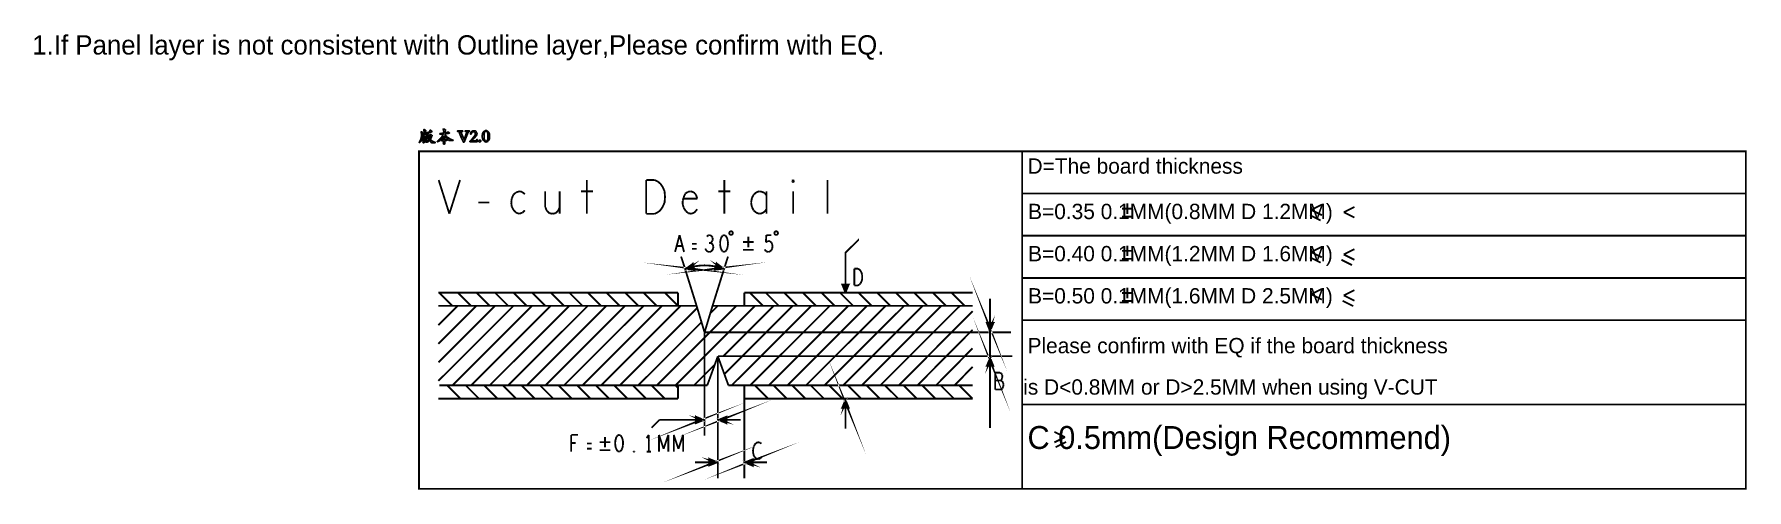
# Model space of a CAD drawing. Extents: x -61 to 349, y -42 to 245.
# Drawn here: x 91 to 233, y 129.3 to 167.1 of the extents above; entities that cross this region are included whole.
import ezdxf

# ---------------------------------------------------------------- set-up
doc = ezdxf.new("R2010")
doc.units = 0
doc.layers.add('BOARD_GEOMETRY_DIMENSION', color=2, linetype='CONTINUOUS')

msp = doc.modelspace()

# ---------------------------------------------------------------- linework, layer by layer
at = {"layer": 'BOARD_GEOMETRY_DIMENSION'}
for points in [[(123.31319, 159.129222), (123.326906, 159.064706), (123.322334, 158.952184), (123.319286, 158.84144), (123.307348, 158.830772), (123.30049, 158.826454), (123.295156, 158.824168), (123.288806, 158.821628), (123.28144, 158.819088), (123.273566, 158.816548), (123.265184, 158.814262), (123.256294, 158.811976), (123.247404, 158.809944), (123.197874, 158.799276), (123.208288, 158.874206), (123.217432, 158.947866), (123.176792, 158.979362), (123.134882, 159.012382), (123.064524, 159.012382), (123.064524, 159.001714), (123.065794, 158.993586), (123.067572, 158.987236), (123.069858, 158.979616), (123.072652, 158.97098), (123.0757, 158.961582), (123.079256, 158.951422), (123.083066, 158.940754), (123.086876, 158.929832), (123.107958, 158.869888), (123.109482, 158.764732), (123.109482, 158.65983), (123.094496, 158.571438), (123.088146, 158.536132), (123.084336, 158.516574), (123.080272, 158.496762), (123.075954, 158.476696), (123.071382, 158.457138), (123.06681, 158.438596), (123.062492, 158.421578), (123.058428, 158.406338), (123.035822, 158.329884), (122.974354, 158.229554), (122.953526, 158.193994), (122.944128, 158.177738), (122.935746, 158.163006), (122.928634, 158.150052), (122.922792, 158.13913), (122.91822, 158.130494), (122.915426, 158.124652), (122.91441, 158.121604), (122.916188, 158.118048), (122.91822, 158.116524), (122.92076, 158.115254), (122.924062, 158.114238), (122.927872, 158.113476), (122.931936, 158.112968), (122.936508, 158.112714), (122.941588, 158.11246), (122.968512, 158.11246), (123.02998, 158.176976), (123.092972, 158.239968), (123.122944, 158.309056), (123.134628, 158.337504), (123.140724, 158.354014), (123.14682, 158.371286), (123.152662, 158.388812), (123.157996, 158.406338), (123.163076, 158.423356), (123.167394, 158.439612), (123.17095, 158.454344), (123.18746, 158.532322), (123.2789, 158.532322), (123.269756, 158.424372), (123.265692, 158.381954), (123.263152, 158.359856), (123.260104, 158.337504), (123.256802, 158.315914), (123.2535, 158.295086), (123.249944, 158.276036), (123.246388, 158.259018), (123.242832, 158.24454), (123.223274, 158.172404), (123.23826, 158.132018), (123.251722, 158.090108), (123.2789, 158.085536), (123.3043, 158.07944), (123.325382, 158.130494), (123.34621, 158.180024), (123.394216, 158.201106), (123.442222, 158.22041), (123.491752, 158.291022), (123.542806, 158.359856), (123.575572, 158.46044), (123.607068, 158.562294), (123.62053, 158.554928), (123.62815, 158.546292), (123.634246, 158.538164), (123.641358, 158.528004), (123.64974, 158.515812), (123.65863, 158.502096), (123.668282, 158.48711), (123.678188, 158.471108), (123.688094, 158.454344), (123.74372, 158.362904), (123.68657, 158.313374), (123.62815, 158.265368), (123.541282, 158.223458), (123.45416, 158.181548), (123.45416, 158.157418), (123.571254, 158.157418), (123.688094, 158.216092), (123.728988, 158.236666), (123.74753, 158.24581), (123.76404, 158.253938), (123.778518, 158.260796), (123.790202, 158.26613), (123.799092, 158.270194), (123.80468, 158.27248), (123.806458, 158.272988), (123.81103, 158.266892), (123.815348, 158.260542), (123.821444, 158.25216), (123.828556, 158.242254), (123.836684, 158.230824), (123.845828, 158.218378), (123.855734, 158.204662), (123.866656, 158.190438), (123.923552, 158.109412), (123.962414, 158.094426), (124.00153, 158.07944), (124.12599, 158.090108), (124.248926, 158.100522), (124.248926, 158.139384), (124.140976, 158.183072), (124.033026, 158.224982), (123.945904, 158.287974), (123.915678, 158.311088), (123.902216, 158.321502), (123.890024, 158.331408), (123.87961, 158.340044), (123.870974, 158.347156), (123.86437, 158.353252), (123.86056, 158.35757), (123.859036, 158.359856), (123.869196, 158.393638), (123.880372, 158.424118), (123.894342, 158.46044), (123.909836, 158.49981), (123.926092, 158.539688), (123.942094, 158.57728), (123.956572, 158.6103), (123.96851, 158.635954), (124.000006, 158.701994), (123.958096, 158.736284), (123.917456, 158.772352), (123.820174, 158.772352), (123.806458, 158.75889), (123.796044, 158.75254), (123.787662, 158.74873), (123.777756, 158.744666), (123.766072, 158.740094), (123.753372, 158.735522), (123.73991, 158.730696), (123.725432, 158.72587), (123.7107, 158.721298), (123.629674, 158.697422), (123.640088, 158.78429), (123.644406, 158.814516), (123.646946, 158.828486), (123.649486, 158.84144), (123.651772, 158.85287), (123.654312, 158.862776), (123.656852, 158.870396), (123.659138, 158.875984), (123.66117, 158.878778), (123.695968, 158.896812), (123.729496, 158.911798), (123.769628, 158.92907), (123.812808, 158.947358), (123.855988, 158.965392), (123.89612, 158.981648), (123.929648, 158.994602), (123.953524, 159.003238), (123.980448, 159.012382), (123.975876, 159.037782), (123.971558, 159.063182), (123.86945, 159.13227), (123.814078, 159.13227), (123.800616, 159.09925), (123.785376, 159.072326), (123.773692, 159.05734), (123.759468, 159.041338), (123.743466, 159.025082), (123.725686, 159.008826), (123.706382, 158.992824), (123.686316, 158.97733), (123.665742, 158.962852), (123.62815, 158.937198), (123.571254, 158.946342), (123.515628, 158.955232), (123.524772, 158.85795), (123.533662, 158.760414), (123.508262, 158.616396), (123.481338, 158.473902), (123.431808, 158.370524), (123.41352, 158.333694), (123.40463, 158.316676), (123.395994, 158.300928), (123.38812, 158.287212), (123.380754, 158.275274), (123.374658, 158.26613), (123.369578, 158.25978), (123.365768, 158.256478), (123.349258, 158.246064), (123.358402, 158.355538), (123.365768, 158.465012), (123.391168, 158.521908), (123.415298, 158.580328), (123.398788, 158.604458), (123.383802, 158.629858), (123.344686, 158.63443), (123.305824, 158.639002), (123.260866, 158.616396), (123.24461, 158.608014), (123.236736, 158.604204), (123.229116, 158.600902), (123.222258, 158.597854), (123.215908, 158.595568), (123.210574, 158.59379), (123.20651, 158.592774), (123.20397, 158.592266), (123.191778, 158.592266), (123.19635, 158.665926), (123.202446, 158.737808), (123.3043, 158.755842), (123.342654, 158.762446), (123.36145, 158.766002), (123.379484, 158.769812), (123.396502, 158.773368), (123.411996, 158.777178), (123.425458, 158.780734), (123.436634, 158.78429), (123.44527, 158.787338), (123.484132, 158.802324), (123.484132, 158.862268), (123.409202, 158.862268), (123.409202, 158.877254), (123.410726, 158.890208), (123.412504, 158.90113), (123.41479, 158.914592), (123.41733, 158.930086), (123.420632, 158.947612), (123.424188, 158.966154), (123.427744, 158.985966), (123.431808, 159.006286), (123.455684, 159.117284), (123.44527, 159.133794), (123.428252, 159.148526), (123.413774, 159.156908), (123.397264, 159.165544), (123.37923, 159.173672), (123.361196, 159.181038), (123.344178, 159.18688), (123.329446, 159.190944), (123.317762, 159.192214), (123.299728, 159.192214)], [(124.913136, 159.205676), (124.916946, 159.189674), (124.919232, 159.179514), (124.922026, 159.168592), (124.92482, 159.156908), (124.933964, 159.121094), (124.937012, 159.109664), (124.942854, 159.084518), (124.945394, 159.07004), (124.94768, 159.054546), (124.949712, 159.038798), (124.951236, 159.02305), (124.952506, 159.00781), (124.953268, 158.993078), (124.953522, 158.979362), (124.953522, 158.90875), (124.875544, 158.893764), (124.843032, 158.888176), (124.824744, 158.884874), (124.805694, 158.881572), (124.786136, 158.878016), (124.767086, 158.874714), (124.748544, 158.871666), (124.731018, 158.869126), (124.71527, 158.86684), (124.634244, 158.854902), (124.628148, 158.836868), (124.622306, 158.818834), (124.676154, 158.80842), (124.728732, 158.799276), (124.82449, 158.805372), (124.920502, 158.811468), (124.89053, 158.749746), (124.831094, 158.65094), (124.793502, 158.597854), (124.751592, 158.543752), (124.706126, 158.489396), (124.658374, 158.435802), (124.608844, 158.384494), (124.558552, 158.335726), (124.50826, 158.291022), (124.47524, 158.262828), (124.460508, 158.24962), (124.4473, 158.237428), (124.43587, 158.226506), (124.426726, 158.216854), (124.419614, 158.20898), (124.415296, 158.203138), (124.413772, 158.199582), (124.413772, 158.18739), (124.436378, 158.18739), (124.449586, 158.18993), (124.458984, 158.192978), (124.469906, 158.196788), (124.482352, 158.201614), (124.49556, 158.206948), (124.509276, 158.213044), (124.523754, 158.219648), (124.538232, 158.226506), (124.61621, 158.266892), (124.73305, 158.379414), (124.84862, 158.49346), (124.89815, 158.56839), (124.946156, 158.644844), (124.950474, 158.57728), (124.950982, 158.548578), (124.950474, 158.531814), (124.949966, 158.514288), (124.949204, 158.496254), (124.947934, 158.477966), (124.946664, 158.460186), (124.944886, 158.443168), (124.943108, 158.42742), (124.93117, 158.34487), (124.829062, 158.331408), (124.728732, 158.31947), (124.728732, 158.306008), (124.73051, 158.300928), (124.732796, 158.29788), (124.73559, 158.294578), (124.739146, 158.291022), (124.742956, 158.287466), (124.747528, 158.28391), (124.7521, 158.280608), (124.75718, 158.27756), (124.787152, 158.262574), (124.93244, 158.262574), (124.918978, 158.168086), (124.903992, 158.073598), (124.925074, 158.02864), (124.946156, 157.984952), (125.019562, 157.984952), (125.0315, 158.02991), (125.043438, 158.075122), (125.033024, 158.176976), (125.02388, 158.27756), (125.177042, 158.27756), (125.21438, 158.292546), (125.236986, 158.302198), (125.244352, 158.307024), (125.249178, 158.312358), (125.251464, 158.3182), (125.251464, 158.324804), (125.249178, 158.332678), (125.24486, 158.341822), (125.23851, 158.35249), (125.224794, 158.374842), (125.043438, 158.374842), (125.043438, 158.686754), (125.099064, 158.613348), (125.156976, 158.539434), (125.191012, 158.498032), (125.226318, 158.455868), (125.26137, 158.415228), (125.294136, 158.37789), (125.323346, 158.345632), (125.347222, 158.320486), (125.36424, 158.304484), (125.395736, 158.27756), (125.541278, 158.27756), (125.623574, 158.278576), (125.65507, 158.280354), (125.68047, 158.28264), (125.700536, 158.285688), (125.715522, 158.289752), (125.725428, 158.294578), (125.73127, 158.30042), (125.733302, 158.307532), (125.733302, 158.31947), (125.592332, 158.373318), (125.451362, 158.428944), (125.34773, 158.500826), (125.244352, 158.574486), (125.16485, 158.661354), (125.135894, 158.693866), (125.121924, 158.709868), (125.108462, 158.725362), (125.096016, 158.740094), (125.085094, 158.753302), (125.075696, 158.76524), (125.06833, 158.775146), (125.062996, 158.782766), (125.03912, 158.818834), (125.04801, 158.826454), (125.06071, 158.830518), (125.07341, 158.833566), (125.08992, 158.836868), (125.109478, 158.840424), (125.132084, 158.844234), (125.156722, 158.848298), (125.183392, 158.852362), (125.211332, 158.856426), (125.266958, 158.864554), (125.29312, 158.868364), (125.31725, 158.872174), (125.339094, 158.875984), (125.358144, 158.879286), (125.373638, 158.88208), (125.385576, 158.88462), (125.392942, 158.886398), (125.418342, 158.893764), (125.418342, 158.913322), (125.417326, 158.92018), (125.416056, 158.924244), (125.414278, 158.928562), (125.412246, 158.93288), (125.409706, 158.937198), (125.406912, 158.941516), (125.40361, 158.94558), (125.400308, 158.94939), (125.382274, 158.967424), (125.307344, 158.967424), (125.277372, 158.966408), (125.261624, 158.965392), (125.245622, 158.964122), (125.230128, 158.962598), (125.215142, 158.960566), (125.201426, 158.958534), (125.18898, 158.956248), (125.178312, 158.953708), (125.157738, 158.948374), (125.146816, 158.94558), (125.135386, 158.942786), (125.124464, 158.939992), (125.113796, 158.937452), (125.103636, 158.935166), (125.094746, 158.933134), (125.086872, 158.931356), (125.046486, 158.922212), (125.066044, 159.0167), (125.07341, 159.051244), (125.076966, 159.068008), (125.080776, 159.084264), (125.084332, 159.099504), (125.087888, 159.113474), (125.090936, 159.125412), (125.09373, 159.135318), (125.096016, 159.142684), (125.10643, 159.17418), (125.067568, 159.199834), (125.029976, 159.225234), (124.966984, 159.232854), (124.903992, 159.241744)], [(126.092966, 159.06623), (126.092966, 159.045402), (126.145544, 159.036258), (126.197868, 159.025844), (126.21895, 158.985204), (126.236222, 158.945834), (126.25197, 158.909512), (126.271528, 158.864046), (126.294388, 158.810706), (126.319788, 158.750508), (126.347728, 158.684976), (126.377192, 158.61538), (126.407926, 158.54299), (126.577344, 158.140908), (126.640336, 158.150052), (126.802134, 158.569914), (126.964186, 158.989776), (126.995682, 159.0167), (127.025654, 159.042354), (127.097536, 159.042354), (127.097536, 159.087312), (126.722632, 159.087312), (126.722632, 159.046672), (126.7841, 159.037782), (126.806706, 159.034226), (126.817374, 159.03194), (126.82728, 159.029654), (126.83617, 159.027114), (126.844044, 159.024574), (126.850648, 159.022034), (126.855728, 159.01924), (126.85903, 159.0167), (126.872746, 159.003238), (126.755652, 158.679388), (126.640336, 158.355538), (126.506732, 158.67634), (126.373382, 158.995872), (126.382272, 159.019748), (126.391416, 159.042354), (126.527814, 159.042354), (126.527814, 159.087312), (126.092966, 159.087312)], [(127.31496, 159.06623), (127.297434, 159.05734), (127.288036, 159.051498), (127.278384, 159.045148), (127.268986, 159.038544), (127.259842, 159.031432), (127.251206, 159.024574), (127.243586, 159.017462), (127.236982, 159.010858), (127.212344, 158.977838), (127.200406, 158.957518), (127.188976, 158.935928), (127.178816, 158.91383), (127.17018, 158.89224), (127.163322, 158.87192), (127.159004, 158.854394), (127.15748, 158.839916), (127.15748, 158.81731), (127.214376, 158.81731), (127.250444, 158.907226), (127.303022, 158.952184), (127.353822, 158.997396), (127.475488, 158.997396), (127.518922, 158.953708), (127.562356, 158.910274), (127.562356, 158.763462), (127.524764, 158.686754), (127.487426, 158.611824), (127.30734, 158.421324), (127.127508, 158.231078), (127.127508, 158.18739), (127.727202, 158.18739), (127.727202, 158.231078), (127.727964, 158.249112), (127.728472, 158.259272), (127.729488, 158.26994), (127.730758, 158.280862), (127.733298, 158.302198), (127.734822, 158.31185), (127.736346, 158.320994), (127.74676, 158.367476), (127.683768, 158.367476), (127.661162, 158.324042), (127.63881, 158.280354), (127.61468, 158.271464), (127.58928, 158.262574), (127.274574, 158.262574), (127.280416, 158.276036), (127.293624, 158.293308), (127.308102, 158.30931), (127.326898, 158.329884), (127.34925, 158.354014), (127.375412, 158.381446), (127.404114, 158.411418), (127.435102, 158.443422), (127.467868, 158.47695), (127.649224, 158.664402), (127.67183, 158.707836), (127.694182, 158.749746), (127.70485, 158.81731), (127.71374, 158.884874), (127.679196, 158.950914), (127.644906, 159.018224), (127.602742, 159.048196), (127.560832, 159.078168), (127.460502, 159.08274), (127.359918, 159.087312)], [(128.325372, 159.067754), (128.274572, 159.03321), (128.226566, 158.953708), (128.17856, 158.872936), (128.160526, 158.788862), (128.144016, 158.704788), (128.151636, 158.583376), (128.159002, 158.461964), (128.199642, 158.369), (128.241552, 158.276036), (128.358392, 158.176976), (128.407922, 158.168086), (128.458976, 158.160466), (128.514348, 158.172404), (128.569974, 158.184596), (128.61925, 158.232602), (128.66878, 158.280354), (128.712214, 158.373318), (128.754378, 158.465012), (128.754378, 158.809944), (128.712214, 158.89986), (128.681734, 158.95955), (128.666494, 158.984442), (128.651, 159.00654), (128.635252, 159.025844), (128.618742, 159.042608), (128.60147, 159.05734), (128.583182, 159.07004), (128.563878, 159.081216), (128.523492, 159.102298), (128.376426, 159.102298)], [(128.517396, 159.034734), (128.548892, 159.012382), (128.57734, 158.94177), (128.604264, 158.869888), (128.604264, 158.404814), (128.583436, 158.34487), (128.563878, 158.284926), (128.532382, 158.251906), (128.50241, 158.217362), (128.415542, 158.217362), (128.346454, 158.292546), (128.325372, 158.364428), (128.304544, 158.43504), (128.304544, 158.869888), (128.331468, 158.94177), (128.359916, 159.012382), (128.391412, 159.034734), (128.422908, 159.05734), (128.4859, 159.05734)], [(123.82754, 158.641796), (123.82627, 158.622238), (123.824746, 158.6103), (123.822968, 158.597092), (123.820428, 158.583122), (123.817888, 158.568644), (123.81484, 158.553912), (123.811538, 158.53918), (123.807982, 158.524956), (123.790202, 158.450026), (123.740672, 158.529528), (123.691142, 158.607506), (123.655074, 158.616396), (123.61926, 158.625286), (123.61926, 158.652464), (123.676156, 158.653988), (123.697492, 158.655512), (123.720352, 158.658052), (123.731528, 158.65983), (123.742196, 158.661608), (123.752356, 158.663386), (123.761246, 158.665418), (123.76912, 158.66745), (123.782836, 158.67126), (123.789694, 158.673292), (123.79579, 158.67507), (123.801632, 158.676594), (123.806966, 158.678118), (123.811792, 158.679134), (123.815602, 158.68015), (123.81865, 158.680912), (123.829064, 158.682436)], [(127.88011, 158.304484), (127.862076, 158.28645), (127.862076, 158.18739), (127.901192, 158.17088), (127.941578, 158.155894), (127.973074, 158.166562), (127.996188, 158.17596), (128.005078, 158.18231), (128.01219, 158.189422), (128.018032, 158.198058), (128.022096, 158.208218), (128.02489, 158.219902), (128.026668, 158.233618), (128.027176, 158.248858), (128.027176, 158.28645), (127.991108, 158.322518), (127.898144, 158.322518)]]:
    msp.add_lwpolyline(points, close=True, dxfattribs=at)
at = {"layer": 'BOARD_GEOMETRY_DIMENSION', "const_width": 0.1524}
for points in [[(122.90171, 157.382972), (122.90171, 129.383028), (232.90149, 129.383028), (232.90149, 157.382972), (122.90171, 157.382972)], [(172.90161, 157.382972), (172.90161, 129.383028)], [(124.53366, 155.001214), (125.418342, 152.207214)], [(125.418342, 152.207214), (126.303278, 155.001214)], [(136.817862, 155.001214), (136.817862, 152.207214)], [(141.739112, 155.001214), (142.446756, 155.001214)], [(141.739112, 152.207214), (141.739112, 155.001214)], [(142.446756, 155.001214), (142.729966, 154.861514)], [(142.729966, 154.861514), (142.94231, 154.675078)], [(142.94231, 154.675078), (143.119348, 154.395678)], [(148.217382, 155.001214), (148.217382, 152.207214)], [(153.846276, 154.954478), (153.917142, 155.001214)], [(153.846276, 154.861514), (153.846276, 154.954478)], [(153.917142, 154.814778), (153.846276, 154.861514)], [(153.917142, 155.001214), (153.988008, 154.954478)], [(153.988008, 154.861514), (153.917142, 154.814778)], [(153.988008, 154.954478), (153.988008, 154.861514)], [(156.767022, 152.207214), (156.767022, 155.001214)], [(130.587242, 153.464514), (130.551936, 153.138378)], [(130.72872, 153.790396), (130.587242, 153.464514)], [(130.941064, 153.976578), (130.72872, 153.790396)], [(131.224274, 154.069796), (130.941064, 153.976578)], [(131.436618, 154.023314), (131.224274, 154.069796)], [(131.684268, 153.836878), (131.436618, 154.023314)], [(133.366256, 154.069796), (133.366256, 152.766014)], [(134.569708, 152.207214), (134.569708, 154.069796)], [(136.322308, 154.069796), (137.313416, 154.069796)], [(143.119348, 154.395678), (143.260826, 154.069796)], [(143.260826, 154.069796), (143.296132, 153.604214)], [(143.296132, 153.604214), (143.260826, 153.138378)], [(144.836642, 153.557478), (144.765776, 153.278078)], [(144.765776, 153.278078), (144.765776, 152.998678)], [(144.97812, 153.883614), (144.836642, 153.557478)], [(144.836642, 153.464514), (145.969228, 153.464514)], [(145.190464, 154.023314), (144.97812, 153.883614)], [(145.438368, 154.069796), (145.190464, 154.023314)], [(145.686018, 153.976578), (145.438368, 154.069796)], [(145.863056, 153.790396), (145.686018, 153.976578)], [(145.969228, 153.464514), (145.863056, 153.790396)], [(147.721828, 154.069796), (148.712936, 154.069796)], [(150.501096, 153.510996), (150.43023, 153.138378)], [(150.642574, 153.790396), (150.501096, 153.510996)], [(150.854918, 153.976578), (150.642574, 153.790396)], [(151.102822, 154.069796), (150.854918, 153.976578)], [(151.350472, 154.023314), (151.102822, 154.069796)], [(151.562816, 153.930096), (151.350472, 154.023314)], [(151.704294, 153.743914), (151.562816, 153.930096)], [(151.704294, 152.207214), (151.704294, 154.069796)], [(153.917142, 154.069796), (153.917142, 152.207214)], [(172.90161, 153.883106), (232.90149, 153.883106)], [(127.808228, 153.138378), (128.728216, 153.138378)], [(130.551936, 153.138378), (130.587242, 152.812496)], [(130.587242, 152.812496), (130.72872, 152.533096)], [(130.72872, 152.533096), (130.941064, 152.300178)], [(130.941064, 152.300178), (131.224274, 152.207214)], [(131.224274, 152.207214), (131.472178, 152.300178)], [(131.472178, 152.300178), (131.684268, 152.486614)], [(133.366256, 152.766014), (133.507988, 152.439878)], [(133.507988, 152.439878), (133.720332, 152.253696)], [(133.720332, 152.253696), (133.967982, 152.207214)], [(133.967982, 152.207214), (134.215632, 152.253696)], [(134.215632, 152.253696), (134.427976, 152.439878)], [(134.427976, 152.439878), (134.569708, 152.766014)], [(142.446756, 152.207214), (141.739112, 152.207214)], [(142.729966, 152.346914), (142.446756, 152.207214)], [(142.94231, 152.533096), (142.729966, 152.346914)], [(143.119348, 152.812496), (142.94231, 152.533096)], [(143.260826, 153.138378), (143.119348, 152.812496)], [(144.765776, 152.998678), (144.836642, 152.719278)], [(144.836642, 152.719278), (145.01368, 152.439878)], [(145.01368, 152.439878), (145.226024, 152.253696)], [(145.226024, 152.253696), (145.473674, 152.207214)], [(145.473674, 152.207214), (145.721578, 152.300178)], [(145.721578, 152.300178), (145.969228, 152.579578)], [(150.43023, 153.138378), (150.501096, 152.766014)], [(150.501096, 152.766014), (150.642574, 152.486614)], [(150.642574, 152.486614), (150.854918, 152.300178)], [(150.854918, 152.300178), (151.102822, 152.207214)], [(151.102822, 152.207214), (151.350472, 152.253696)], [(151.350472, 152.253696), (151.562816, 152.393396)], [(151.562816, 152.393396), (151.704294, 152.579578)], [(181.186582, 152.629616), (182.066692, 152.629616)], [(181.186582, 151.96947), (182.066692, 151.96947)], [(181.62651, 153.069544), (181.62651, 152.189434)], [(197.652132, 151.648922), (196.772022, 152.089104)], [(197.752208, 152.968706), (196.872098, 152.528778)], [(196.872098, 152.528778), (197.752208, 152.089104)], [(200.452228, 152.768808), (199.572118, 152.32888)], [(199.572118, 152.32888), (200.452228, 151.888952)], [(144.130014, 149.040088), (144.502378, 150.437088)], [(144.502378, 150.437088), (144.874996, 149.040088)], [(147.020788, 150.437088), (146.886676, 150.41372)], [(147.1549, 150.367238), (147.020788, 150.437088)], [(148.190458, 150.437088), (148.071332, 150.390606)], [(148.309838, 150.390606), (148.190458, 150.437088)], [(151.655018, 149.831806), (151.699722, 150.437088)], [(151.699722, 150.437088), (152.102058, 150.437088)], [(144.740884, 149.529038), (144.264126, 149.529038)], [(145.92554, 149.71522), (145.53819, 149.71522)], [(145.53819, 149.29612), (145.92554, 149.29612)], [(146.633438, 149.319488), (146.722846, 149.15642)], [(146.722846, 149.15642), (146.841972, 149.063456)], [(146.886676, 150.41372), (146.752564, 150.320502)], [(146.841972, 149.063456), (146.976084, 149.040088)], [(147.065492, 149.78507), (146.93138, 149.78507)], [(146.976084, 149.040088), (147.09521, 149.063456)], [(147.065492, 149.78507), (147.1549, 149.85492)], [(147.169886, 149.738588), (147.065492, 149.78507)], [(147.09521, 149.063456), (147.21459, 149.179788)], [(147.229322, 150.250906), (147.1549, 150.367238)], [(147.1549, 149.85492), (147.229322, 149.971252)], [(147.274026, 149.622002), (147.169886, 149.738588)], [(147.21459, 149.179788), (147.289012, 149.319488)], [(147.259294, 150.110952), (147.229322, 150.250906)], [(147.229322, 149.971252), (147.259294, 150.110952)], [(147.303998, 149.459188), (147.274026, 149.622002)], [(147.289012, 149.319488), (147.303998, 149.459188)], [(147.87753, 149.948138), (147.862798, 149.738588)], [(147.862798, 149.738588), (147.87753, 149.529038)], [(147.922234, 150.13432), (147.87753, 149.948138)], [(147.87753, 149.529038), (147.922234, 149.342602)], [(147.981924, 150.27402), (147.922234, 150.13432)], [(147.922234, 149.342602), (147.981924, 149.202902)], [(148.071332, 150.390606), (147.981924, 150.27402)], [(147.981924, 149.202902), (148.071332, 149.08657)], [(148.071332, 149.08657), (148.190458, 149.040088)], [(148.190458, 149.040088), (148.309838, 149.08657)], [(148.399246, 150.27402), (148.309838, 150.390606)], [(148.309838, 149.08657), (148.399246, 149.202902)], [(148.458682, 150.13432), (148.399246, 150.27402)], [(148.399246, 149.202902), (148.458682, 149.342602)], [(148.503386, 149.948138), (148.458682, 150.13432)], [(148.458682, 149.342602), (148.503386, 149.529038)], [(148.518372, 149.738588), (148.503386, 149.948138)], [(148.503386, 149.529038), (148.518372, 149.738588)], [(149.766528, 149.869398), (150.646638, 149.869398)], [(149.766528, 149.209506), (150.646638, 149.209506)], [(150.20671, 150.30958), (150.20671, 149.42947)], [(151.550878, 149.249638), (151.640286, 149.133052)], [(151.640286, 149.133052), (151.744426, 149.063456)], [(151.78913, 149.92477), (151.655018, 149.831806)], [(151.744426, 149.063456), (151.878538, 149.040088)], [(151.893524, 149.948138), (151.78913, 149.92477)], [(151.878538, 149.040088), (152.01265, 149.08657)], [(151.997918, 149.92477), (151.893524, 149.948138)], [(152.102058, 149.831806), (151.997918, 149.92477)], [(152.01265, 149.08657), (152.117044, 149.179788)], [(152.176734, 149.71522), (152.102058, 149.831806)], [(152.117044, 149.179788), (152.191466, 149.342602)], [(152.206452, 149.529038), (152.176734, 149.71522)], [(152.191466, 149.342602), (152.206452, 149.529038)], [(158.259018, 145.667222), (158.259018, 148.967444), (159.374586, 150.083012), (159.381698, 150.083012)], [(172.90161, 150.382986), (232.90149, 150.382986)], [(181.186582, 149.129496), (182.066692, 149.129496)], [(181.62651, 149.569424), (181.62651, 148.689314)], [(197.752208, 149.46884), (196.872098, 149.028912)], [(196.872098, 149.028912), (197.752208, 148.588984)], [(200.452228, 149.268688), (199.572118, 148.829014)], [(145.517108, 147.876768), (145.198592, 147.689062), (145.630392, 147.64385), (145.30324, 147.690078), (145.517108, 147.876768)], [(147.65782, 147.902168), (147.976336, 147.714462), (147.544536, 147.66925), (147.871688, 147.715478), (147.65782, 147.902168)], [(145.91665, 144.567148), (144.81683, 148.08708), (144.631664, 148.65223)], [(145.517108, 147.876768), (145.30324, 147.690078), (145.630392, 147.64385), (145.469102, 147.759166), (145.29054, 147.7391), (145.517108, 147.876768), (145.630392, 147.64385), (145.30324, 147.690078), (145.60169, 148.056346), (145.736056, 147.539964), (145.017236, 147.629626)], [(145.017744, 147.628102), (145.60169, 148.056346)], [(145.30324, 147.690078), (145.517108, 147.876768)], [(147.236434, 144.567148), (148.336762, 148.08708), (148.517864, 148.65223)], [(147.65782, 147.902168), (147.871688, 147.715478), (147.544536, 147.66925), (147.705826, 147.784566), (147.884388, 147.7645), (147.65782, 147.902168), (147.544536, 147.66925), (147.871688, 147.715478), (147.573238, 148.081746), (147.438872, 147.565364), (148.157692, 147.655026)], [(148.157184, 147.653502), (147.573238, 148.081746)], [(147.871688, 147.715478), (147.65782, 147.902168)], [(158.991808, 147.654264), (159.290004, 147.654264)], [(158.991808, 146.257264), (158.991808, 147.654264)], [(159.290004, 147.654264), (159.40913, 147.584414)], [(159.40913, 147.584414), (159.498538, 147.491196)], [(181.186582, 148.46935), (182.066692, 148.46935)], [(197.652132, 148.148802), (196.772022, 148.588984)], [(200.252076, 147.948904), (199.37222, 148.389086)], [(199.572118, 148.829014), (200.452228, 148.389086)], [(158.259526, 145.667984), (157.992064, 146.34083), (158.525464, 146.34083), (158.246064, 145.95983), (158.119064, 146.26463), (158.373064, 146.21383), (158.296864, 145.95983)], [(158.258002, 145.667984), (158.525464, 146.34083)], [(159.290004, 146.257264), (158.991808, 146.257264)], [(159.40913, 146.327114), (159.290004, 146.257264)], [(159.498538, 146.420078), (159.40913, 146.327114)], [(159.498538, 147.491196), (159.57296, 147.351496)], [(159.57296, 146.559778), (159.498538, 146.420078)], [(159.57296, 147.351496), (159.63265, 147.188428)], [(159.63265, 146.722846), (159.57296, 146.559778)], [(159.63265, 147.188428), (159.647636, 146.955764)], [(159.647636, 146.955764), (159.63265, 146.722846)], [(170.361864, 143.01343), (170.260264, 142.65783), (170.107864, 143.06423), (170.234864, 142.75943), (170.361864, 143.01343)], [(172.90161, 146.88312), (232.90149, 146.88312)], [(124.507752, 145.667222), (144.376648, 145.667222)], [(125.67666, 144.567148), (124.576586, 145.667222)], [(127.216662, 144.567148), (126.116588, 145.667222)], [(128.756664, 144.567148), (127.65659, 145.667222)], [(130.296666, 144.567148), (129.196592, 145.667222)], [(131.836668, 144.567148), (130.736594, 145.667222)], [(133.37667, 144.567148), (132.276596, 145.667222)], [(134.916672, 144.567148), (133.816598, 145.667222)], [(136.456674, 144.567148), (135.3566, 145.667222)], [(137.996676, 144.567148), (136.896602, 145.667222)], [(139.536678, 144.567148), (138.436604, 145.667222)], [(141.07668, 144.567148), (139.976606, 145.667222)], [(142.616682, 144.567148), (141.516608, 145.667222)], [(144.376648, 144.567148), (143.276574, 145.667222)], [(144.376648, 145.667222), (144.376648, 144.567148)], [(149.876764, 145.667222), (168.796716, 145.667222)], [(149.876764, 145.667222), (149.876764, 144.567148)], [(151.416766, 144.567148), (150.316692, 145.667222)], [(152.73655, 144.567148), (151.63673, 145.667222)], [(154.276552, 144.567148), (153.176732, 145.667222)], [(155.816554, 144.567148), (154.716734, 145.667222)], [(157.356556, 144.567148), (156.256736, 145.667222)], [(158.896558, 144.567148), (157.796738, 145.667222)], [(160.43656, 144.567148), (159.33674, 145.667222)], [(161.976562, 144.567148), (160.876742, 145.667222)], [(163.516564, 144.567148), (162.416744, 145.667222)], [(165.056566, 144.567148), (163.956746, 145.667222)], [(166.596568, 144.567148), (165.496748, 145.667222)], [(168.13657, 144.567148), (167.03675, 145.667222)], [(170.246548, 140.38707), (170.246548, 145.154904)], [(181.186582, 145.62963), (182.066692, 145.62963)], [(181.186582, 144.969484), (182.066692, 144.969484)], [(181.62651, 146.069558), (181.62651, 145.189448)], [(197.752208, 145.96872), (196.872098, 145.528792)], [(196.872098, 145.528792), (197.752208, 145.089118)], [(200.352152, 144.54886), (199.472042, 144.989042)], [(200.452228, 145.868898), (199.572118, 145.42897)], [(199.572118, 145.42897), (200.452228, 144.989042)], [(145.91665, 144.567148), (124.507752, 144.567148)], [(126.116588, 144.567148), (124.507752, 142.958312)], [(129.196846, 144.567148), (124.507752, 139.878308)], [(129.196846, 144.567148), (124.507752, 139.878308)], [(127.65659, 144.567148), (124.507752, 141.41831)], [(130.736848, 144.567148), (124.507752, 138.338306)], [(130.736848, 144.567148), (124.507752, 138.338306)], [(130.736848, 144.567148), (124.507752, 138.338306)], [(125.896624, 144.567148), (125.67666, 144.567148)], [(132.27685, 144.567148), (125.676914, 137.967212)], [(132.27685, 144.567148), (125.676914, 137.967212)], [(132.27685, 144.567148), (125.676914, 137.967212)], [(132.27685, 144.567148), (125.676914, 137.967212)], [(133.816852, 144.567148), (127.216408, 137.967212)], [(133.816852, 144.567148), (127.216408, 137.967212)], [(133.816852, 144.567148), (127.216408, 137.967212)], [(133.816852, 144.567148), (127.216408, 137.967212)], [(133.816852, 144.567148), (127.216408, 137.967212)], [(127.436626, 144.567148), (127.216662, 144.567148)], [(135.356346, 144.567148), (128.75641, 137.967212)], [(135.356346, 144.567148), (128.75641, 137.967212)], [(135.356346, 144.567148), (128.75641, 137.967212)], [(135.356346, 144.567148), (128.75641, 137.967212)], [(135.356346, 144.567148), (128.75641, 137.967212)], [(135.356346, 144.567148), (128.75641, 137.967212)], [(128.976628, 144.567148), (128.756664, 144.567148)], [(136.896348, 144.567148), (130.296412, 137.967212)], [(136.896348, 144.567148), (130.296412, 137.967212)], [(136.896348, 144.567148), (130.296412, 137.967212)], [(136.896348, 144.567148), (130.296412, 137.967212)], [(136.896348, 144.567148), (130.296412, 137.967212)], [(136.896348, 144.567148), (130.296412, 137.967212)], [(136.896348, 144.567148), (130.296412, 137.967212)], [(130.51663, 144.567148), (130.296666, 144.567148)], [(132.056632, 144.567148), (131.836668, 144.567148)], [(138.43635, 144.567148), (131.836668, 137.967212)], [(138.43635, 144.567148), (131.836668, 137.967212)], [(138.43635, 144.567148), (131.836668, 137.967212)], [(138.43635, 144.567148), (131.836668, 137.967212)], [(138.43635, 144.567148), (131.836668, 137.967212)], [(138.43635, 144.567148), (131.836668, 137.967212)], [(138.43635, 144.567148), (131.836668, 137.967212)], [(138.43635, 144.567148), (131.836668, 137.967212)], [(133.596634, 144.567148), (133.37667, 144.567148)], [(139.976606, 144.567148), (133.37667, 137.967212)], [(139.976606, 144.567148), (133.37667, 137.967212)], [(139.976606, 144.567148), (133.37667, 137.967212)], [(139.976606, 144.567148), (133.37667, 137.967212)], [(139.976606, 144.567148), (133.37667, 137.967212)], [(139.976606, 144.567148), (133.37667, 137.967212)], [(139.976606, 144.567148), (133.37667, 137.967212)], [(139.976606, 144.567148), (133.37667, 137.967212)], [(139.976606, 144.567148), (133.37667, 137.967212)], [(135.136636, 144.567148), (134.916672, 144.567148)], [(141.516608, 144.567148), (134.916672, 137.967212)], [(141.516608, 144.567148), (134.916672, 137.967212)], [(141.516608, 144.567148), (134.916672, 137.967212)], [(141.516608, 144.567148), (134.916672, 137.967212)], [(141.516608, 144.567148), (134.916672, 137.967212)], [(141.516608, 144.567148), (134.916672, 137.967212)], [(141.516608, 144.567148), (134.916672, 137.967212)], [(141.516608, 144.567148), (134.916672, 137.967212)], [(141.516608, 144.567148), (134.916672, 137.967212)], [(141.516608, 144.567148), (134.916672, 137.967212)], [(136.676638, 144.567148), (136.456674, 144.567148)], [(143.05661, 144.567148), (136.456674, 137.967212)], [(143.05661, 144.567148), (136.456674, 137.967212)], [(143.05661, 144.567148), (136.456674, 137.967212)], [(143.05661, 144.567148), (136.456674, 137.967212)], [(143.05661, 144.567148), (136.456674, 137.967212)], [(143.05661, 144.567148), (136.456674, 137.967212)], [(143.05661, 144.567148), (136.456674, 137.967212)], [(143.05661, 144.567148), (136.456674, 137.967212)], [(143.05661, 144.567148), (136.456674, 137.967212)], [(143.05661, 144.567148), (136.456674, 137.967212)], [(138.21664, 144.567148), (137.996676, 144.567148)], [(144.596612, 144.567148), (137.996676, 137.967212)], [(144.596612, 144.567148), (137.996676, 137.967212)], [(144.596612, 144.567148), (137.996676, 137.967212)], [(144.596612, 144.567148), (137.996676, 137.967212)], [(144.596612, 144.567148), (137.996676, 137.967212)], [(144.596612, 144.567148), (137.996676, 137.967212)], [(144.596612, 144.567148), (137.996676, 137.967212)], [(144.596612, 144.567148), (137.996676, 137.967212)], [(144.596612, 144.567148), (137.996676, 137.967212)], [(144.596612, 144.567148), (137.996676, 137.967212)], [(139.756642, 144.567148), (139.536678, 144.567148)], [(145.96745, 144.39773), (139.536932, 137.967212)], [(145.96745, 144.39773), (139.536932, 137.967212)], [(145.96745, 144.39773), (139.536932, 137.967212)], [(141.296644, 144.567148), (141.07668, 144.567148)], [(142.836646, 144.567148), (142.616682, 144.567148)], [(149.216872, 144.567148), (142.616936, 137.967212)], [(149.216872, 144.567148), (142.616936, 137.967212)], [(149.216872, 144.567148), (142.616936, 137.967212)], [(149.216872, 144.567148), (142.616936, 137.967212)], [(149.216872, 144.567148), (142.616936, 137.967212)], [(149.216872, 144.567148), (142.616936, 137.967212)], [(149.216872, 144.567148), (142.616936, 137.967212)], [(149.216872, 144.567148), (142.616936, 137.967212)], [(149.216872, 144.567148), (142.616936, 137.967212)], [(149.216872, 144.567148), (142.616936, 137.967212)], [(150.756366, 144.567148), (144.15643, 137.967212)], [(150.756366, 144.567148), (144.15643, 137.967212)], [(150.756366, 144.567148), (144.15643, 137.967212)], [(150.756366, 144.567148), (144.15643, 137.967212)], [(150.756366, 144.567148), (144.15643, 137.967212)], [(150.756366, 144.567148), (144.15643, 137.967212)], [(150.756366, 144.567148), (144.15643, 137.967212)], [(150.756366, 144.567148), (144.15643, 137.967212)], [(150.756366, 144.567148), (144.15643, 137.967212)], [(150.756366, 144.567148), (144.15643, 137.967212)], [(145.91665, 144.567148), (146.576542, 142.367254)], [(146.576542, 142.367254), (147.236434, 144.567148)], [(147.67687, 144.567148), (147.047712, 143.938498)], [(147.67687, 144.567148), (147.047712, 143.938498)], [(147.67687, 144.567148), (147.047712, 143.938498)], [(147.67687, 144.567148), (147.047712, 143.938498)], [(147.67687, 144.567148), (147.047712, 143.938498)], [(147.67687, 144.567148), (147.047712, 143.938498)], [(147.67687, 144.567148), (147.047712, 143.938498)], [(147.67687, 144.567148), (147.047712, 143.938498)], [(147.67687, 144.567148), (147.047712, 143.938498)], [(147.67687, 144.567148), (147.047712, 143.938498)], [(147.236434, 144.567148), (168.796716, 144.567148)], [(152.285446, 144.556226), (148.116798, 140.387324)], [(153.880312, 144.567148), (148.226526, 138.913108)], [(153.880312, 144.567148), (148.43506, 139.121642)], [(153.880312, 144.567148), (148.43506, 139.121642)], [(153.880312, 144.567148), (148.43506, 139.121642)], [(153.880312, 144.567148), (148.43506, 139.121642)], [(153.880312, 144.567148), (148.43506, 139.121642)], [(153.880312, 144.567148), (148.43506, 139.121642)], [(153.880312, 144.567148), (148.43506, 139.121642)], [(153.880312, 144.567148), (148.43506, 139.121642)], [(155.420314, 144.567148), (148.820378, 137.967212)], [(155.420314, 144.567148), (148.820378, 137.967212)], [(155.420314, 144.567148), (148.820378, 137.967212)], [(155.420314, 144.567148), (148.820378, 137.967212)], [(155.420314, 144.567148), (148.820378, 137.967212)], [(155.420314, 144.567148), (148.820378, 137.967212)], [(155.420314, 144.567148), (148.820378, 137.967212)], [(155.420314, 144.567148), (148.820378, 137.967212)], [(155.420314, 144.567148), (148.820378, 137.967212)], [(155.420314, 144.567148), (148.820378, 137.967212)], [(156.96057, 144.567148), (150.360634, 137.967212)], [(156.96057, 144.567148), (150.360634, 137.967212)], [(156.96057, 144.567148), (150.360634, 137.967212)], [(156.96057, 144.567148), (150.360634, 137.967212)], [(156.96057, 144.567148), (150.360634, 137.967212)], [(156.96057, 144.567148), (150.360634, 137.967212)], [(156.96057, 144.567148), (150.360634, 137.967212)], [(156.96057, 144.567148), (150.360634, 137.967212)], [(156.96057, 144.567148), (150.360634, 137.967212)], [(151.63673, 144.567148), (151.416766, 144.567148)], [(158.500572, 144.567148), (151.900636, 137.967212)], [(158.500572, 144.567148), (151.900636, 137.967212)], [(158.500572, 144.567148), (151.900636, 137.967212)], [(158.500572, 144.567148), (151.900636, 137.967212)], [(158.500572, 144.567148), (151.900636, 137.967212)], [(158.500572, 144.567148), (151.900636, 137.967212)], [(158.500572, 144.567148), (151.900636, 137.967212)], [(158.500572, 144.567148), (151.900636, 137.967212)], [(158.500572, 144.567148), (151.900636, 137.967212)], [(152.956768, 144.567148), (152.73655, 144.567148)], [(160.040574, 144.567148), (153.440638, 137.967212)], [(160.040574, 144.567148), (153.440638, 137.967212)], [(160.040574, 144.567148), (153.440638, 137.967212)], [(160.040574, 144.567148), (153.440638, 137.967212)], [(160.040574, 144.567148), (153.440638, 137.967212)], [(160.040574, 144.567148), (153.440638, 137.967212)], [(160.040574, 144.567148), (153.440638, 137.967212)], [(160.040574, 144.567148), (153.440638, 137.967212)], [(160.040574, 144.567148), (153.440638, 137.967212)], [(160.040574, 144.567148), (153.440638, 137.967212)], [(154.49677, 144.567148), (154.276552, 144.567148)], [(161.580576, 144.567148), (154.98064, 137.967212)], [(161.580576, 144.567148), (154.98064, 137.967212)], [(161.580576, 144.567148), (154.98064, 137.967212)], [(161.580576, 144.567148), (154.98064, 137.967212)], [(161.580576, 144.567148), (154.98064, 137.967212)], [(161.580576, 144.567148), (154.98064, 137.967212)], [(161.580576, 144.567148), (154.98064, 137.967212)], [(161.580576, 144.567148), (154.98064, 137.967212)], [(161.580576, 144.567148), (154.98064, 137.967212)], [(161.580576, 144.567148), (154.98064, 137.967212)], [(156.036772, 144.567148), (155.816554, 144.567148)], [(163.120578, 144.567148), (156.520896, 137.967212)], [(163.120578, 144.567148), (156.520896, 137.967212)], [(163.120578, 144.567148), (156.520896, 137.967212)], [(163.120578, 144.567148), (156.520896, 137.967212)], [(163.120578, 144.567148), (156.520896, 137.967212)], [(163.120578, 144.567148), (156.520896, 137.967212)], [(163.120578, 144.567148), (156.520896, 137.967212)], [(163.120578, 144.567148), (156.520896, 137.967212)], [(163.120578, 144.567148), (156.520896, 137.967212)], [(163.120578, 144.567148), (156.520896, 137.967212)], [(157.576774, 144.567148), (157.356556, 144.567148)], [(164.660834, 144.567148), (158.060898, 137.967212)], [(164.660834, 144.567148), (158.060898, 137.967212)], [(164.660834, 144.567148), (158.060898, 137.967212)], [(164.660834, 144.567148), (158.060898, 137.967212)], [(164.660834, 144.567148), (158.060898, 137.967212)], [(164.660834, 144.567148), (158.060898, 137.967212)], [(164.660834, 144.567148), (158.060898, 137.967212)], [(164.660834, 144.567148), (158.060898, 137.967212)], [(164.660834, 144.567148), (158.060898, 137.967212)], [(159.116776, 144.567148), (158.896558, 144.567148)], [(166.200836, 144.567148), (159.6009, 137.967212)], [(166.200836, 144.567148), (159.6009, 137.967212)], [(166.200836, 144.567148), (159.6009, 137.967212)], [(166.200836, 144.567148), (159.6009, 137.967212)], [(166.200836, 144.567148), (159.6009, 137.967212)], [(166.200836, 144.567148), (159.6009, 137.967212)], [(166.200836, 144.567148), (159.6009, 137.967212)], [(166.200836, 144.567148), (159.6009, 137.967212)], [(160.656778, 144.567148), (160.43656, 144.567148)], [(167.740838, 144.567148), (161.140394, 137.967212)], [(167.740838, 144.567148), (161.140394, 137.967212)], [(167.740838, 144.567148), (161.140394, 137.967212)], [(167.740838, 144.567148), (161.140394, 137.967212)], [(167.740838, 144.567148), (161.140394, 137.967212)], [(167.740838, 144.567148), (161.140394, 137.967212)], [(167.740838, 144.567148), (161.140394, 137.967212)], [(162.196526, 144.567148), (161.976562, 144.567148)], [(168.796716, 144.12722), (162.680396, 137.967212)], [(163.736528, 144.567148), (163.516564, 144.567148)], [(165.27653, 144.567148), (165.056566, 144.567148)], [(166.816532, 144.567148), (166.596568, 144.567148)], [(168.356534, 144.567148), (168.13657, 144.567148)], [(170.133264, 139.71143), (170.234864, 140.06703), (170.387264, 139.66063), (170.260264, 139.96543), (170.133264, 139.71143)], [(172.90161, 143.383), (232.90149, 143.383)], [(141.076934, 137.967212), (146.322796, 143.213836)], [(141.076934, 137.967212), (146.322796, 143.213836)], [(141.076934, 137.967212), (146.322796, 143.213836)], [(141.076934, 137.967212), (146.322796, 143.213836)], [(141.076934, 137.967212), (146.322796, 143.213836)], [(141.076934, 137.967212), (146.322796, 143.213836)], [(141.076934, 137.967212), (146.322796, 143.213836)], [(141.076934, 137.967212), (146.322796, 143.213836)], [(146.501612, 142.367254), (171.976796, 142.367254)], [(146.576542, 142.367254), (146.576542, 133.787134)], [(164.220398, 137.967212), (168.796716, 142.587218)], [(170.361864, 143.01343), (170.234864, 142.75943), (170.107864, 143.06423), (170.260264, 142.93723), (170.285664, 142.75943), (170.361864, 143.01343), (170.107864, 143.06423), (170.234864, 142.75943), (170.514264, 143.14043), (169.980864, 143.14043), (170.248326, 142.467584)], [(170.234864, 142.75943), (170.361864, 143.01343)], [(170.246802, 142.467584), (170.514264, 143.14043)], [(165.7604, 137.967212), (168.796716, 141.047216)], [(147.41271, 139.683236), (145.696686, 137.967212)], [(146.79676, 137.967212), (147.676616, 140.387324)], [(147.676616, 140.387324), (148.556726, 137.967212)], [(147.676616, 140.387324), (147.676616, 130.267202)], [(147.701762, 140.38707), (172.089064, 140.38707)], [(158.144464, 136.23163), (158.246064, 136.58723), (158.398464, 136.18083), (158.271464, 136.48563), (158.144464, 136.23163)], [(167.300656, 137.967212), (168.796716, 139.507214)], [(170.133264, 139.71143), (170.260264, 139.96543), (170.387264, 139.66063), (170.234864, 139.78763), (170.209464, 139.96543), (170.133264, 139.71143), (170.387264, 139.66063), (170.260264, 139.96543), (169.980864, 139.58443), (170.514264, 139.58443), (170.246802, 140.257276)], [(170.248326, 140.257276), (169.980864, 139.58443)], [(170.260264, 139.96543), (170.133264, 139.71143)], [(170.246548, 140.38707), (170.246548, 134.440168)], [(146.79676, 137.967212), (124.576586, 137.967212)], [(126.336552, 136.867138), (125.236732, 137.967212)], [(127.876554, 136.867138), (126.776734, 137.967212)], [(129.416556, 136.867138), (128.316736, 137.967212)], [(130.956558, 136.867138), (129.856738, 137.967212)], [(132.49656, 136.867138), (131.39674, 137.967212)], [(134.036562, 136.867138), (132.936742, 137.967212)], [(135.576564, 136.867138), (134.476744, 137.967212)], [(137.116566, 136.867138), (136.016746, 137.967212)], [(138.656568, 136.867138), (137.556494, 137.967212)], [(140.19657, 136.867138), (139.096496, 137.967212)], [(141.736572, 136.867138), (140.636498, 137.967212)], [(143.276574, 136.867138), (142.1765, 137.967212)], [(144.376648, 137.747248), (144.156684, 137.967212)], [(144.376648, 136.867138), (144.376648, 137.967212)], [(148.556726, 137.967212), (168.796716, 137.967212)], [(149.876764, 136.867138), (149.876764, 137.967212)], [(151.856694, 136.867138), (150.75662, 137.967212)], [(153.396696, 136.867138), (152.296622, 137.967212)], [(154.936698, 136.867138), (153.836624, 137.967212)], [(156.4767, 136.867138), (155.376626, 137.967212)], [(158.016702, 136.867138), (156.916628, 137.967212)], [(159.556704, 136.867138), (158.45663, 137.967212)], [(161.096706, 136.867138), (159.996632, 137.967212)], [(162.636708, 136.867138), (161.536634, 137.967212)], [(164.17671, 136.867138), (163.076636, 137.967212)], [(165.716712, 136.867138), (164.616638, 137.967212)], [(167.256714, 136.867138), (166.15664, 137.967212)], [(168.796716, 136.867138), (167.696642, 137.967212)], [(171.076366, 139.018518), (170.67403, 139.018518)], [(170.67403, 139.018518), (170.67403, 137.621518)], [(171.135802, 138.3665), (170.67403, 138.3665)], [(171.180506, 138.948668), (171.076366, 139.018518)], [(171.135802, 138.3665), (171.195492, 138.43635)], [(171.240196, 138.320018), (171.135802, 138.3665)], [(171.165774, 137.621518), (171.269914, 137.714482)], [(171.240196, 138.85545), (171.180506, 138.948668)], [(171.195492, 138.43635), (171.240196, 138.552682)], [(171.269914, 138.71575), (171.240196, 138.85545)], [(171.240196, 138.552682), (171.269914, 138.71575)], [(171.329604, 138.180318), (171.240196, 138.320018)], [(171.269914, 137.714482), (171.329604, 137.854182)], [(171.359322, 138.01725), (171.329604, 138.180318)], [(171.329604, 137.854182), (171.359322, 138.01725)], [(144.376648, 136.867138), (124.507752, 136.867138)], [(126.556516, 136.867138), (126.336552, 136.867138)], [(128.096518, 136.867138), (127.876554, 136.867138)], [(129.63652, 136.867138), (129.416556, 136.867138)], [(131.176522, 136.867138), (130.956558, 136.867138)], [(132.716524, 136.867138), (132.49656, 136.867138)], [(134.256526, 136.867138), (134.036562, 136.867138)], [(135.796528, 136.867138), (135.576564, 136.867138)], [(137.33653, 136.867138), (137.116566, 136.867138)], [(138.876532, 136.867138), (138.656568, 136.867138)], [(140.416534, 136.867138), (140.19657, 136.867138)], [(141.956536, 136.867138), (141.736572, 136.867138)], [(145.977864, 135.21563), (146.333464, 135.11403), (145.927064, 134.96163), (146.231864, 135.08863), (145.977864, 135.21563)], [(143.496538, 136.867138), (143.276574, 136.867138)], [(148.263864, 134.98703), (147.908264, 135.08863), (148.314664, 135.24103), (148.009864, 135.11403), (148.263864, 134.98703)], [(168.796716, 136.867138), (149.876764, 136.867138)], [(149.876764, 136.867138), (149.876764, 130.267202)], [(152.076658, 136.867138), (151.856694, 136.867138)], [(153.61666, 136.867138), (153.396696, 136.867138)], [(155.156662, 136.867138), (154.936698, 136.867138)], [(156.696664, 136.867138), (156.4767, 136.867138)], [(158.144464, 136.23163), (158.271464, 136.48563), (158.398464, 136.18083), (158.246064, 136.30783), (158.220664, 136.48563), (158.144464, 136.23163), (158.398464, 136.18083), (158.271464, 136.48563), (157.992064, 136.10463), (158.525464, 136.10463), (158.258002, 136.777476)], [(158.259526, 136.777476), (157.992064, 136.10463)], [(158.236666, 136.867138), (158.016702, 136.867138)], [(158.271464, 136.48563), (158.144464, 136.23163)], [(158.261304, 136.867138), (158.261304, 134.372096)], [(159.776668, 136.867138), (159.556704, 136.867138)], [(161.31667, 136.867138), (161.096706, 136.867138)], [(162.856672, 136.867138), (162.636708, 136.867138)], [(164.396674, 136.867138), (164.17671, 136.867138)], [(165.936676, 136.867138), (165.716712, 136.867138)], [(167.476678, 136.867138), (167.256714, 136.867138)], [(170.67403, 137.621518), (171.165774, 137.621518)], [(172.90161, 136.383014), (232.90149, 136.383014)], [(142.836646, 135.107172), (142.1765, 134.44728)], [(146.576542, 135.107172), (142.836646, 135.107172)], [(145.977864, 135.21563), (146.231864, 135.08863), (145.927064, 134.96163), (146.054064, 135.11403), (146.231864, 135.13943), (145.977864, 135.21563), (145.927064, 134.96163), (146.231864, 135.08863), (145.850864, 135.36803), (145.850864, 134.83463), (146.52371, 135.102092)], [(146.52371, 135.100568), (145.850864, 135.36803)], [(146.231864, 135.08863), (145.977864, 135.21563)], [(147.67687, 135.107172), (149.563836, 135.107172)], [(148.263864, 134.98703), (148.009864, 135.11403), (148.314664, 135.24103), (148.187664, 135.08863), (148.009864, 135.06323), (148.263864, 134.98703), (148.314664, 135.24103), (148.009864, 135.11403), (148.390864, 134.83463), (148.390864, 135.36803), (147.718018, 135.100568)], [(147.718018, 135.102092), (148.390864, 134.83463)], [(148.009864, 135.11403), (148.263864, 134.98703)], [(135.52043, 132.46735), (135.52043, 133.86435)], [(135.52043, 133.86435), (136.08685, 133.86435)], [(138.326622, 133.69925), (138.326622, 132.81914)], [(139.223496, 133.561582), (139.178792, 133.3754)], [(139.283186, 133.701282), (139.223496, 133.561582)], [(139.372594, 133.817614), (139.283186, 133.701282)], [(139.49172, 133.86435), (139.372594, 133.817614)], [(139.610846, 133.817614), (139.49172, 133.86435)], [(139.700254, 133.701282), (139.610846, 133.817614)], [(139.759944, 133.561582), (139.700254, 133.701282)], [(139.804648, 133.3754), (139.759944, 133.561582)], [(141.95044, 133.86435), (141.771624, 133.58495)], [(141.95044, 132.46735), (141.95044, 133.86435)], [(142.79245, 133.86435), (143.1798, 132.700014)], [(142.79245, 132.46735), (142.79245, 133.86435)], [(143.1798, 132.700014), (143.567404, 133.86435)], [(143.567404, 133.86435), (143.567404, 132.46735)], [(144.02181, 133.86435), (144.40916, 132.700014)], [(144.02181, 132.46735), (144.02181, 133.86435)], [(144.40916, 132.700014), (144.796764, 133.86435)], [(144.796764, 133.86435), (144.796764, 132.46735)], [(176.455324, 133.677152), (175.575214, 134.11708)], [(175.575214, 133.237224), (176.455324, 133.677152)], [(135.878062, 133.188964), (135.52043, 133.188964)], [(137.226802, 133.142482), (136.839198, 133.142482)], [(136.839198, 132.723382), (137.226802, 132.723382)], [(137.886694, 133.259322), (138.76655, 133.259322)], [(137.886694, 132.599176), (138.76655, 132.599176)], [(139.178792, 133.3754), (139.163806, 133.16585)], [(139.163806, 133.16585), (139.178792, 132.9563)], [(139.178792, 132.9563), (139.223496, 132.769864)], [(139.223496, 132.769864), (139.283186, 132.630164)], [(139.283186, 132.630164), (139.372594, 132.513832)], [(139.372594, 132.513832), (139.49172, 132.46735)], [(139.49172, 132.46735), (139.610846, 132.513832)], [(139.610846, 132.513832), (139.700254, 132.630164)], [(139.700254, 132.630164), (139.759944, 132.769864)], [(139.759944, 132.769864), (139.804648, 132.9563)], [(139.819634, 133.16585), (139.804648, 133.3754)], [(139.804648, 132.9563), (139.819634, 133.16585)], [(140.691362, 132.490464), (140.72108, 132.513832)], [(140.691362, 132.443982), (140.691362, 132.490464)], [(140.72108, 132.420614), (140.691362, 132.443982)], [(140.72108, 132.513832), (140.750798, 132.490464)], [(140.750798, 132.443982), (140.72108, 132.420614)], [(140.750798, 132.490464), (140.750798, 132.443982)], [(141.771624, 132.46735), (142.129256, 132.46735)], [(147.095464, 131.71043), (147.451064, 131.60883), (147.044664, 131.45643), (147.349464, 131.58343), (147.095464, 131.71043)], [(150.448264, 131.45643), (150.092664, 131.55803), (150.499064, 131.71043), (150.194264, 131.58343), (150.448264, 131.45643)], [(150.603966, 132.689346), (150.589234, 132.479796)], [(150.589234, 132.479796), (150.618952, 132.270246)], [(150.663656, 132.922264), (150.603966, 132.689346)], [(150.618952, 132.270246), (150.663656, 132.130546)], [(150.738078, 133.061964), (150.663656, 132.922264)], [(150.663656, 132.130546), (150.753064, 131.990846)], [(150.842472, 133.178296), (150.738078, 133.061964)], [(150.753064, 131.990846), (150.857458, 131.897628)], [(150.976584, 133.248146), (150.842472, 133.178296)], [(151.09571, 133.248146), (150.976584, 133.248146)], [(151.200104, 133.201664), (151.09571, 133.248146)], [(151.170386, 131.897628), (151.259794, 131.967478)], [(151.289512, 133.131814), (151.200104, 133.201664)], [(151.259794, 131.967478), (151.334216, 132.060696)], [(175.67529, 132.837174), (176.5554, 133.277102)], [(147.676362, 131.58724), (145.789396, 131.58724)], [(147.095464, 131.71043), (147.349464, 131.58343), (147.044664, 131.45643), (147.171664, 131.60883), (147.349464, 131.63423), (147.095464, 131.71043), (147.044664, 131.45643), (147.349464, 131.58343), (146.968464, 131.86283), (146.968464, 131.32943), (147.64131, 131.596892)], [(147.64131, 131.595368), (146.968464, 131.86283)], [(147.349464, 131.58343), (147.095464, 131.71043)], [(147.676616, 130.267202), (147.676616, 131.58724)], [(149.877018, 131.58724), (151.76373, 131.58724)], [(150.448264, 131.45643), (150.194264, 131.58343), (150.499064, 131.71043), (150.372064, 131.55803), (150.194264, 131.53263), (150.448264, 131.45643), (150.499064, 131.71043), (150.194264, 131.58343), (150.575264, 131.30403), (150.575264, 131.83743), (149.902418, 131.569968)], [(149.902418, 131.571492), (150.575264, 131.30403)], [(150.194264, 131.58343), (150.448264, 131.45643)], [(150.857458, 131.897628), (150.961598, 131.851146)], [(150.961598, 131.851146), (151.065992, 131.851146)], [(151.065992, 131.851146), (151.170386, 131.897628)]]:
    msp.add_lwpolyline(points, dxfattribs=at)
for points in [[(148.920454, 150.603966, 1.000411), (148.624036, 150.603712, 0.999589), (148.920454, 150.603966)], [(152.660604, 150.603966, 1.000412), (152.36444, 150.603712, 0.999588), (152.660604, 150.603966)], [(148.191474, 147.62099, 0.186693), (144.963896, 147.623022)]]:
    msp.add_lwpolyline(points, format="xyb", dxfattribs=at)

# ---------------------------------------------------------------- texts
at = {"layer": 'BOARD_GEOMETRY_DIMENSION'}
for s, height, p in [('1.If Panel layer is not consistent with Outline layer,Please confirm with EQ.', 1.6002, (90.841068, 165.4175)), ('C 0.5mm(Design Recommend)', 1.905, (173.349158, 132.690616))]:
    msp.add_text(s, height=height, dxfattribs=at).set_placement(p)
at = {"layer": 'BOARD_GEOMETRY_DIMENSION', "width": 1.0196}
for s, p in [('D=The board thickness', (173.351698, 155.53309)), ('B=0.35 0.1MM(0.8MM D 1.2MM)', (173.399196, 151.763984)), ('B=0.40 0.1MM(1.2MM D 1.6MM)', (173.399196, 148.263864)), ('B=0.50 0.1MM(1.6MM D 2.5MM)', (173.399196, 144.763998)), ('Please confirm with EQ if the board thickness', (173.351698, 140.632942)), ('is D<0.8MM or D>2.5MM when using V-CUT', (172.991526, 137.201148))]:
    msp.add_text(s, height=1.27, dxfattribs=at).set_placement(p)

doc.saveas('drawing.dxf')
